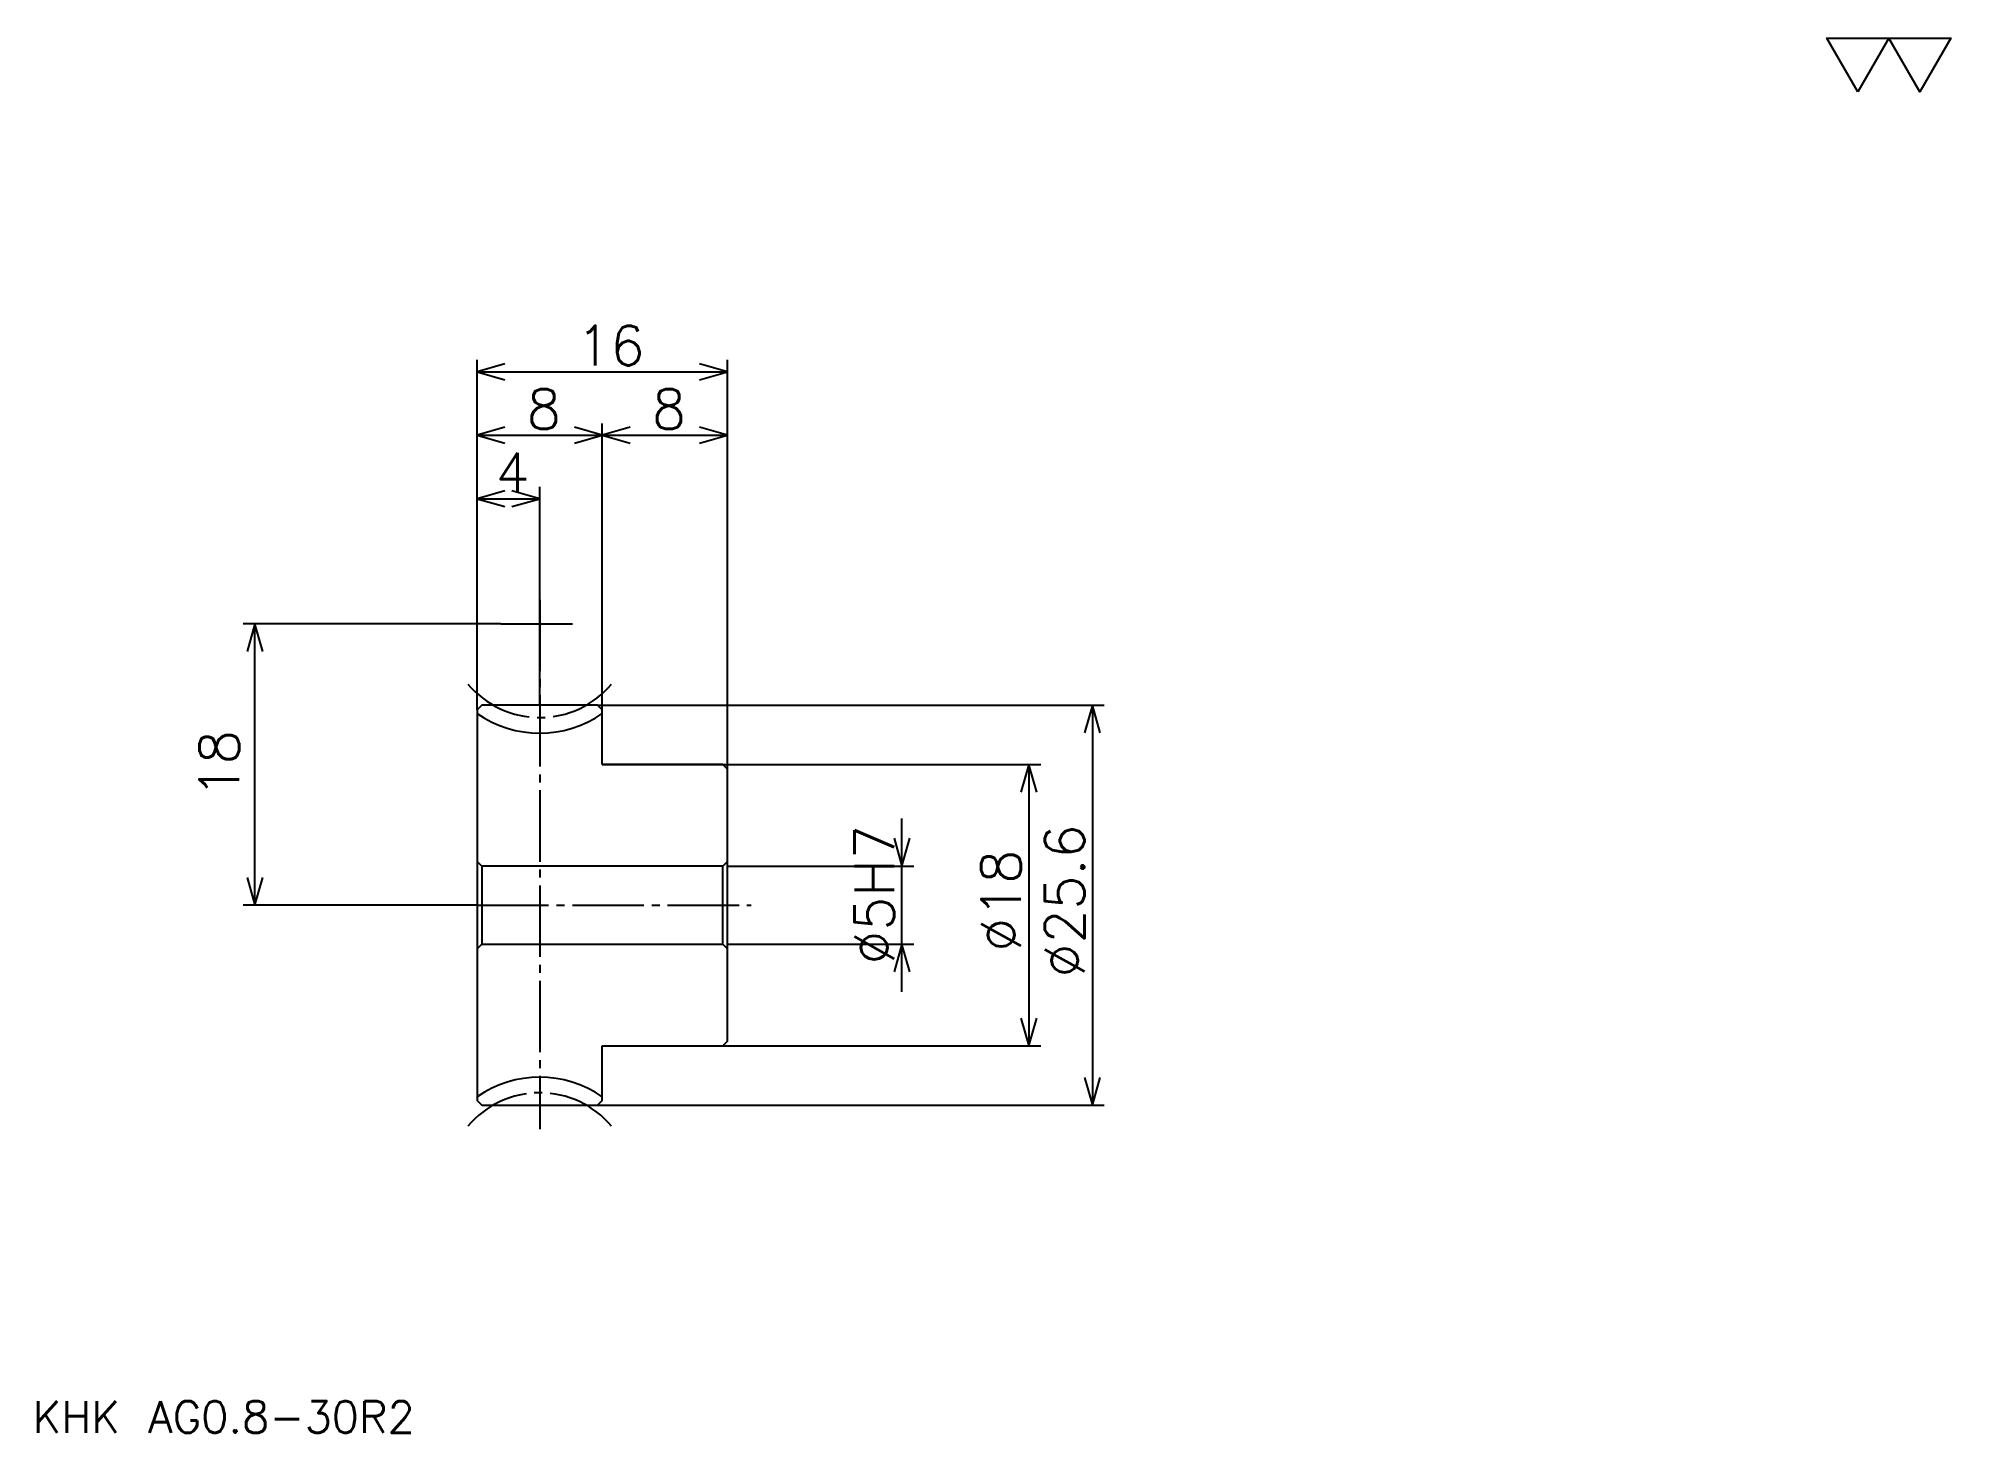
# Model space of a CAD drawing. Extents: x 5 to 128, y 6 to 95.
import ezdxf

# ---------------------------------------------------------------- set-up
doc = ezdxf.new("R2010")
doc.units = 0
doc.linetypes.add('DASHDOT', pattern=[6.089553, 4.567164, -0.507463, 0.507463, -0.507463])
doc.layers.get('0').update_dxf_attribs({"linetype": 'CONTINUOUS'})
doc.layers.add('DASHDOT', color=6, linetype='DASHDOT')
doc.styles.add('KANJI', font='TXT', dxfattribs={"bigfont": 'BIGFONT'})

msp = doc.modelspace()

# ---------------------------------------------------------------- linework, layer by layer
at = {"color": 5}
for p, q in [((33.492538, 52.128357), (33.492538, 74.202988)), ((33.492538, 73.441788), (49.492538, 73.441788)), ((49.492538, 52.128357), (49.492538, 74.202988)), ((41.492538, 52.128357), (41.492538, 70.14328)), ((33.492538, 69.382088), (41.492538, 69.382088)), ((41.492538, 69.382088), (49.492538, 69.382088)), ((37.492538, 52.128357), (37.492538, 66.08358)), ((33.492538, 65.322388), (37.492538, 65.322388)), ((35.014927, 57.328358), (18.522388, 57.328358)), ((19.283585, 39.328358), (19.283585, 57.328358)), ((33.492538, 51.828358), (33.492538, 52.128357)), ((41.192539, 52.128357), (49.492538, 52.128357)), ((41.492538, 51.828358), (41.492538, 52.128357)), ((49.492538, 52.128357), (73.597015, 52.128357)), ((49.492538, 48.028358), (49.492538, 52.128357)), ((72.835823, 52.128357), (72.835823, 26.528358)), ((41.492538, 48.328358), (49.492538, 48.328358)), ((49.492538, 48.328358), (69.537315, 48.328358)), ((68.776123, 48.328358), (68.776123, 30.328358)), ((60.656715, 33.783581), (60.656715, 44.873135)), ((49.492538, 41.828358), (61.417912, 41.828358)), ((33.492538, 39.328358), (18.522388, 39.328358)), ((49.492538, 36.828358), (61.417912, 36.828358)), ((41.492538, 30.328358), (49.492538, 30.328358)), ((49.492538, 30.328358), (69.537315, 30.328358)), ((41.192539, 26.528358), (49.492538, 26.528358)), ((49.492538, 26.528358), (73.597015, 26.528358))]:
    msp.add_line(p, q, dxfattribs=at)
at = {"color": 4}
for p, q in [((49.492538, 42.128357), (49.192539, 41.828358)), ((33.492538, 36.528358), (33.792538, 36.828358)), ((49.492538, 36.528358), (49.192539, 36.828358))]:
    msp.add_line(p, q, dxfattribs=at)
at = {"color": 7}
msp.add_lwpolyline([(121.791046, 91.343285), (119.811943, 94.773735), (127.728363, 94.773735), (125.749252, 91.343285), (123.770149, 94.773735), (121.791046, 91.343285)], dxfattribs=at)
at = {"color": 5}
for points in [[(35.268658, 73.949249), (33.492538, 73.441788), (35.268658, 72.934326)], [(47.716419, 72.934326), (49.492538, 73.441788), (47.716419, 73.949249)], [(35.268658, 69.889549), (33.492538, 69.382088), (35.268658, 68.874626)], [(39.716419, 68.874626), (41.492538, 69.382088), (39.716419, 69.889549)], [(43.268658, 69.889549), (41.492538, 69.382088), (43.268658, 68.874626)], [(47.716419, 68.874626), (49.492538, 69.382088), (47.716419, 69.889549)], [(35.268658, 65.829849), (33.492538, 65.322388), (35.268658, 64.814926)], [(35.716419, 64.814926), (37.492538, 65.322388), (35.716419, 65.829849)], [(19.791046, 55.552238), (19.283585, 57.328358), (18.776121, 55.552238)], [(73.343285, 50.352238), (72.835823, 52.128357), (72.328362, 50.352238)], [(69.283585, 46.552238), (68.776123, 48.328358), (68.268661, 46.552238)], [(60.149254, 43.604477), (60.656715, 41.828358), (61.164181, 43.604477)], [(18.776121, 41.104477), (19.283585, 39.328358), (19.791046, 41.104477)], [(61.164181, 35.052238), (60.656715, 36.828358), (60.149254, 35.052238)], [(68.268661, 32.104477), (68.776123, 30.328358), (69.283585, 32.104477)], [(72.328362, 28.304478), (72.835823, 26.528358), (73.343285, 28.304478)]]:
    msp.add_lwpolyline(points, dxfattribs=at)
at = {"color": 4}
for points in [[(37.492538, 52.128357), (33.792538, 52.128357), (33.492538, 51.828358), (33.492538, 36.528358)], [(41.492538, 48.328358), (41.492538, 51.828358), (41.192539, 52.128357), (37.492538, 52.128357)], [(41.492538, 30.328358), (49.192539, 30.328358), (49.492538, 30.628357), (49.492538, 48.028358), (49.192539, 48.328358), (41.492538, 48.328358)], [(33.492538, 42.128357), (33.792538, 41.828358), (33.792538, 36.828358), (49.192539, 36.828358), (49.192539, 41.828358), (33.792538, 41.828358)], [(33.492538, 36.528358), (33.492538, 26.828358), (33.792538, 26.528358), (37.492538, 26.528358)], [(37.492538, 26.528358), (41.192539, 26.528358), (41.492538, 26.828358), (41.492538, 30.328358)]]:
    msp.add_lwpolyline(points, dxfattribs=at)
for centre, start, end in [((37.492538, 57.328358), 235.15009755, 304.84990245), ((37.492538, 21.328358), 55.15009755, 124.84990245)]:
    msp.add_arc(centre, 7, start, end, dxfattribs=at)
at = {"layer": 'DASHDOT', "color": 7}
for p, q in [((37.492538, 58.850746), (37.492538, 25.00597)), ((35.014927, 57.328358), (39.97015, 57.328358)), ((33.492538, 39.328358), (51.014927, 39.328358))]:
    msp.add_line(p, q, dxfattribs=at)
for centre, start, end in [((37.492538, 57.328358), 220.00000049, 319.99999951), ((37.492538, 21.328358), 40.00000049, 139.99999951)]:
    msp.add_arc(centre, 6, start, end, dxfattribs=at)

# ---------------------------------------------------------------- texts
at = {"color": 7, "style": 'KANJI'}
for s, height, p in [('16', 2.537313, (39.843285, 73.847763)), ('8', 2.537313, (36.667912, 69.788055)), ('8', 2.537313, (44.667912, 69.788055)), ('4', 2.537313, (34.667912, 65.728355)), ('KHK AG0.8-30R2', 2.029851, (5.074627, 5.582089))]:
    msp.add_text(s, height=height, dxfattribs=at).set_placement(p)
for s, p in [('18', (18.268658, 46.171642)), ('%%c5H7', (60.149254, 35.522388)), ('%%c25.6', (72.328362, 34.697762)), ('%%c18', (68.268661, 36.347015))]:
    msp.add_text(s, height=2.537313, rotation=90, dxfattribs=at).set_placement(p)

doc.saveas('drawing.dxf')
